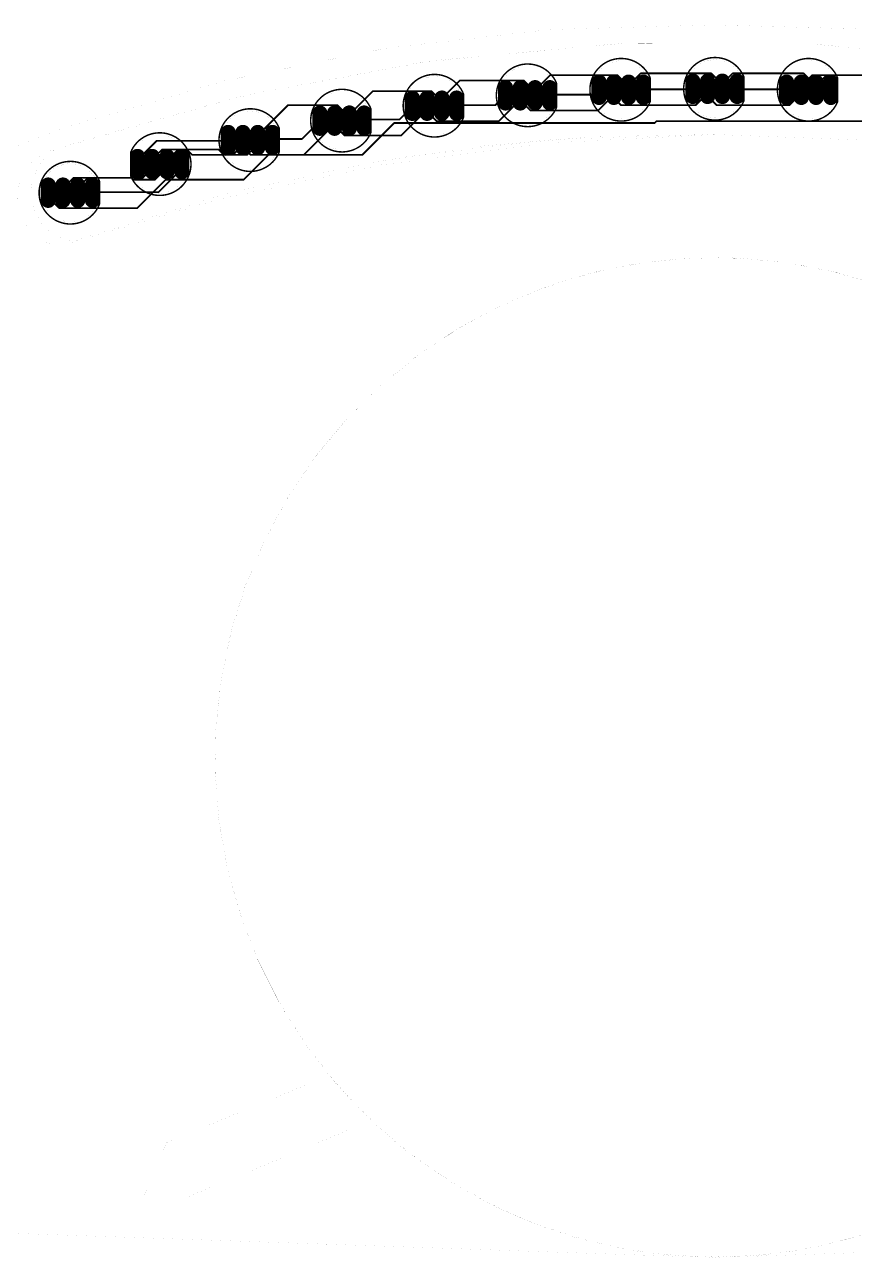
# Model space of a CAD drawing. Extents: x -96 to 96, y -43 to 63.
# Drawn here: x -59.4 to 12, y -43 to 63 of the extents above; entities that cross this region are included whole.
import ezdxf

# ---------------------------------------------------------------- set-up
doc = ezdxf.new("R2010")
doc.units = 0
for name, color, linetype in [('1', 12, 'CONTINUOUS'), ('16', 132, 'CONTINUOUS'), ('17', 110, 'CONTINUOUS'), ('20', 31, 'CONTINUOUS'), ('21', 253, 'CONTINUOUS'), ('22', 253, 'CONTINUOUS'), ('23', 53, 'CONTINUOUS'), ('24', 53, 'CONTINUOUS'), ('25', 253, 'CONTINUOUS'), ('29', 253, 'CONTINUOUS'), ('30', 253, 'CONTINUOUS'), ('44', 253, 'CONTINUOUS'), ('51', 253, 'CONTINUOUS'), ('52', 253, 'CONTINUOUS')]:
    doc.layers.add(name, color=color, linetype=linetype)

# ---------------------------------------------------------------- blocks, each defined once
blk = doc.blocks.new('LONGP100')
at = {"const_width": 1}
blk.add_lwpolyline([(-0.5, 0), (0.5, 0)], dxfattribs=at)
at = {"const_width": 0.5}
for points in [[(-0.5, 0.25, 1), (-0.5, -0.25)], [(0.5, -0.25, 1), (0.5, 0.25)]]:
    blk.add_lwpolyline(points, format="xyb", dxfattribs=at)

msp = doc.modelspace()

# ---------------------------------------------------------------- linework, layer by layer
at = {"layer": '1', "const_width": 0.1524}
for points in [[(-15.5448, 57.3024), (-14.1732, 58.674)], [(-14.1732, 58.674), (-8.382, 58.674)], [(-8.382, 58.674), (-7.4676, 57.7596)], [(-7.4676, 57.7596), (-6.4008, 58.8264)], [(-6.4008, 58.8264), (-0.3048, 58.8264)], [(-0.3048, 58.8264), (0.6096, 57.912)], [(0.6096, 57.912), (1.524, 58.8264)], [(1.524, 58.8264), (7.62, 58.8264)], [(7.62, 58.8264), (8.6868, 57.7596)], [(8.6868, 57.7596), (9.6012, 58.674)], [(9.6012, 58.674), (15.3924, 58.674)], [(-31.5468, 55.1688), (-29.4132, 57.3024)], [(-29.4132, 57.3024), (-24.384, 57.3024)], [(-24.384, 57.3024), (-23.622, 56.5404)], [(-23.622, 56.5404), (-21.9456, 58.2168)], [(-21.9456, 58.2168), (-16.4592, 58.2168)], [(-16.4592, 58.2168), (-15.5448, 57.3024)], [(-15.5448, 57.3024), (-15.5448, 56.9976)], [(-15.5448, 57.3024), (-15.472, 56.94)], [(-10.0584, 57.3024), (-10.3632, 56.9976)], [(-10.0584, 57.3024), (-9.967, 57.418)], [(-7.4676, 57.7596), (-7.4676, 57.4548)], [(-7.4676, 57.7596), (-7.427, 57.418)], [(-7.4676, 57.4548), (-7.427, 57.418)], [(-6.096, 57.4548), (-6.157, 57.418)], [(-1.9812, 57.4548), (-6.096, 57.4548)], [(-1.9812, 57.4548), (-1.904, 57.499)], [(0.6096, 57.912), (0.6096, 57.6072)], [(0.6096, 57.912), (0.636, 57.499)], [(0.6096, 57.6072), (0.636, 57.499)], [(1.9812, 57.4548), (1.906, 57.499)], [(1.9812, 57.4548), (6.096, 57.4548)], [(6.096, 57.4548), (6.156, 57.416)], [(8.6868, 57.7596), (8.6868, 57.4548)], [(8.6868, 57.7596), (8.696, 57.416)], [(8.6868, 57.4548), (8.696, 57.416)], [(-23.622, 56.5404), (-23.622, 56.0832)], [(-23.622, 56.5404), (-23.486, 56.046)], [(-18.1356, 56.8452), (-18.8976, 56.0832)], [(-18.1356, 56.8452), (-18.012, 56.94)], [(-15.5448, 56.9976), (-15.472, 56.94)], [(-14.1732, 56.9976), (-14.202, 56.94)], [(-10.3632, 56.9976), (-14.1732, 56.9976)], [(-36.7284, 56.0832), (-39.3192, 53.4924)], [(-32.4612, 56.0832), (-36.7284, 56.0832)], [(-31.5468, 55.1688), (-32.4612, 56.0832)], [(-31.5468, 54.864), (-31.5468, 55.1688)], [(-31.5468, 55.1688), (-31.443, 54.762)], [(-26.0604, 55.9308), (-27.1272, 54.864)], [(-26.0604, 55.9308), (-26.026, 56.046)], [(-23.622, 56.0832), (-23.486, 56.046)], [(-22.098, 56.0832), (-22.216, 56.046)], [(-18.8976, 56.0832), (-22.098, 56.0832)], [(-33.9852, 54.7116), (-35.5092, 53.1876)], [(-33.9852, 54.7116), (-33.983, 54.762)], [(-31.5468, 54.864), (-31.443, 54.762)], [(-27.5844, 54.5592), (-30.3276, 51.816)], [(-30.0228, 54.864), (-30.173, 54.762)], [(-27.1272, 54.864), (-30.0228, 54.864)], [(-5.1816, 54.5592), (-27.5844, 54.5592)], [(-5.0292, 54.7116), (-5.1816, 54.5592)], [(28.6512, 54.7116), (-5.0292, 54.7116)], [(-48.006, 53.0352), (-49.53, 51.5112)], [(-41.91, 53.0352), (-48.006, 53.0352)], [(-41.91, 53.0352), (-41.867, 53.089)], [(-39.4716, 53.0352), (-39.327, 53.089)], [(-39.4716, 53.0352), (-39.4716, 52.578)], [(-39.3192, 53.1876), (-39.327, 53.089)], [(-39.3192, 53.4924), (-39.3192, 53.1876)], [(-37.9476, 53.1876), (-38.057, 53.089)], [(-35.5092, 53.1876), (-37.9476, 53.1876)], [(-47.5488, 52.2732), (-48.3108, 51.5112)], [(-42.672, 52.2732), (-47.5488, 52.2732)], [(-42.2148, 51.816), (-42.672, 52.2732)], [(-39.4716, 52.578), (-40.2336, 51.816)], [(-49.53, 51.054), (-49.661, 51.024)], [(-49.53, 51.5112), (-49.53, 51.054)], [(-48.4632, 50.9016), (-48.391, 51.024)], [(-48.4632, 50.9016), (-48.4632, 50.5968)], [(-48.3108, 51.054), (-48.391, 51.024)], [(-48.3108, 51.5112), (-48.3108, 51.054)], [(-40.2336, 51.816), (-42.2148, 51.816)], [(-38.4048, 51.816), (-40.5384, 49.6824)], [(-30.3276, 51.816), (-38.4048, 51.816)], [(-53.9496, 49.8348), (-54.7116, 49.0728)], [(-50.1396, 49.8348), (-53.9496, 49.8348)], [(-49.9872, 49.6824), (-50.1396, 49.8348)], [(-48.4632, 50.5968), (-49.3776, 49.6824)], [(-54.7116, 49.0728), (-54.7116, 48.6156)], [(-49.3776, 49.6824), (-49.9872, 49.6824)], [(-47.244, 49.6824), (-49.6824, 47.244)], [(-40.5384, 49.6824), (-47.244, 49.6824)], [(-57.3024, 48.4632), (-57.341, 48.565)], [(-57.3024, 48.1584), (-57.3024, 48.4632)], [(-56.388, 47.244), (-57.3024, 48.1584)], [(-54.7116, 48.6156), (-54.801, 48.565)], [(-49.6824, 47.244), (-56.388, 47.244)]]:
    msp.add_lwpolyline(points, dxfattribs=at)
at = {"layer": '1', "const_width": 0.0762}
for points in [[(-14.1732, 58.7121, 1), (-14.1732, 58.6359)], [(-14.1463, 58.6471, 1), (-14.2001, 58.7009)], [(-8.3551, 58.7009, 1), (-8.4089, 58.6471)], [(-8.382, 58.6359, 1), (-8.382, 58.7121)], [(-6.4008, 58.8645, 1), (-6.4008, 58.7883)], [(-6.3739, 58.7995, 1), (-6.4277, 58.8533)], [(-0.2779, 58.8533, 1), (-0.3317, 58.7995)], [(-0.3048, 58.7883, 1), (-0.3048, 58.8645)], [(1.524, 58.8645, 1), (1.524, 58.7883)], [(1.5509, 58.7995, 1), (1.4971, 58.8533)], [(7.6469, 58.8533, 1), (7.5931, 58.7995)], [(7.62, 58.7883, 1), (7.62, 58.8645)], [(9.6012, 58.7121, 1), (9.6012, 58.6359)], [(9.6281, 58.6471, 1), (9.5743, 58.7009)], [(-29.4132, 57.3405, 1), (-29.4132, 57.2643)], [(-29.3863, 57.2755, 1), (-29.4401, 57.3293)], [(-24.3571, 57.3293, 1), (-24.4109, 57.2755)], [(-24.384, 57.2643, 1), (-24.384, 57.3405)], [(-21.9456, 58.2549, 1), (-21.9456, 58.1787)], [(-21.9187, 58.1899, 1), (-21.9725, 58.2437)], [(-16.4323, 58.2437, 1), (-16.4861, 58.1899)], [(-16.4592, 58.1787, 1), (-16.4592, 58.2549)], [(-15.5067, 57.3024, 1), (-15.5829, 57.3024)], [(-15.5074, 57.3099, 1), (-15.5822, 57.2949)], [(-15.5717, 57.3293, 1), (-15.5179, 57.2755)], [(-15.5717, 57.2755, 1), (-15.5179, 57.3293)], [(-10.0883, 57.326, 1), (-10.0285, 57.2788)], [(-10.0315, 57.2755, 1), (-10.0853, 57.3293)], [(-9.9371, 57.3944, 1), (-9.9969, 57.4416)], [(-7.4295, 57.7596, 1), (-7.5057, 57.7596)], [(-7.4298, 57.7641, 1), (-7.5054, 57.7551)], [(-7.442, 57.483, 1), (-7.4932, 57.4266)], [(-7.5057, 57.4548, 1), (-7.4295, 57.4548)], [(-7.4945, 57.7865, 1), (-7.4407, 57.7327)], [(-7.4945, 57.7327, 1), (-7.4407, 57.7865)], [(-7.4648, 57.4135, 1), (-7.3892, 57.4225)], [(-7.4526, 57.3898, 1), (-7.4014, 57.4462)], [(-6.1767, 57.4506, 1), (-6.1373, 57.3854)], [(-6.096, 57.4929, 1), (-6.096, 57.4167)], [(-6.0763, 57.4222, 1), (-6.1157, 57.4874)], [(-2.0001, 57.4879, 1), (-1.9623, 57.4217)], [(-1.9812, 57.4167, 1), (-1.9812, 57.4929)], [(-1.8851, 57.4659, 1), (-1.9229, 57.5321)], [(0.6477, 57.912, 1), (0.5715, 57.912)], [(0.6476, 57.9144, 1), (0.5716, 57.9096)], [(0.6466, 57.6162, 1), (0.5726, 57.5982)], [(0.5715, 57.6072, 1), (0.6477, 57.6072)], [(0.5827, 57.9389, 1), (0.6365, 57.8851)], [(0.5827, 57.8851, 1), (0.6365, 57.9389)], [(0.598, 57.4966, 1), (0.674, 57.5014)], [(0.599, 57.49, 1), (0.673, 57.508)], [(1.9253, 57.5318, 1), (1.8867, 57.4662)], [(1.9812, 57.4929, 1), (1.9812, 57.4167)], [(1.9619, 57.422, 1), (2.0005, 57.4876)], [(6.1167, 57.4868, 1), (6.0753, 57.4228)], [(6.096, 57.4167, 1), (6.096, 57.4929)], [(6.1353, 57.384, 1), (6.1767, 57.448)], [(8.7249, 57.7596, 1), (8.6487, 57.7596)], [(8.7249, 57.7606, 1), (8.6487, 57.7586)], [(8.7239, 57.4636, 1), (8.6497, 57.446)], [(8.6487, 57.4548, 1), (8.7249, 57.4548)], [(8.6599, 57.7865, 1), (8.7137, 57.7327)], [(8.6579, 57.415, 1), (8.7341, 57.417)], [(8.6589, 57.4072, 1), (8.7331, 57.4248)], [(8.6599, 57.7327, 1), (8.7137, 57.7865)], [(-23.5839, 56.5404, 1), (-23.6601, 56.5404)], [(-23.5853, 56.5505, 1), (-23.6587, 56.5303)], [(-23.6489, 56.5673, 1), (-23.5951, 56.5135)], [(-23.6489, 56.5135, 1), (-23.5951, 56.5673)], [(-18.1588, 56.8754, 1), (-18.1124, 56.815)], [(-18.1087, 56.8183, 1), (-18.1625, 56.8721)], [(-17.9888, 56.9098, 1), (-18.0352, 56.9702)], [(-15.5212, 57.0275, 1), (-15.5684, 56.9677)], [(-15.5829, 56.9976, 1), (-15.5067, 56.9976)], [(-15.5094, 56.9325, 1), (-15.4346, 56.9475)], [(-15.4956, 56.9101, 1), (-15.4484, 56.9699)], [(-14.2361, 56.957, 1), (-14.1679, 56.923)], [(-14.1732, 57.0357, 1), (-14.1732, 56.9595)], [(-14.1391, 56.9806, 1), (-14.2073, 57.0146)], [(-10.3901, 57.0245, 1), (-10.3363, 56.9707)], [(-10.3632, 56.9595, 1), (-10.3632, 57.0357)], [(-36.7284, 56.1213, 1), (-36.7284, 56.0451)], [(-36.7015, 56.0563, 1), (-36.7553, 56.1101)], [(-32.4343, 56.1101, 1), (-32.4881, 56.0563)], [(-32.4612, 56.0451, 1), (-32.4612, 56.1213)], [(-31.5087, 55.1688, 1), (-31.5849, 55.1688)], [(-31.5099, 55.1782, 1), (-31.5837, 55.1594)], [(-31.5737, 55.1957, 1), (-31.5199, 55.1419)], [(-31.5737, 55.1419, 1), (-31.5199, 55.1957)], [(-26.0969, 55.9417, 1), (-26.0239, 55.9199)], [(-26.0335, 55.9039, 1), (-26.0873, 55.9577)], [(-25.9895, 56.0351, 1), (-26.0625, 56.0569)], [(-23.6119, 56.12, 1), (-23.6321, 56.0464)], [(-23.6601, 56.0832, 1), (-23.5839, 56.0832)], [(-23.5227, 56.0359, 1), (-23.4493, 56.0561)], [(-23.4961, 56.0092, 1), (-23.4759, 56.0828)], [(-22.2275, 56.0823, 1), (-22.2045, 56.0097)], [(-22.098, 56.1213, 1), (-22.098, 56.0451)], [(-22.0865, 56.0469, 1), (-22.1095, 56.1195)], [(-18.9245, 56.1101, 1), (-18.8707, 56.0563)], [(-18.8976, 56.0451, 1), (-18.8976, 56.1213)], [(-34.0233, 54.7133, 1), (-33.9471, 54.7099)], [(-33.9449, 54.7603, 1), (-34.0211, 54.7637)], [(-33.9583, 54.6847, 1), (-34.0121, 54.7385)], [(-31.5201, 54.8912, 1), (-31.5735, 54.8368)], [(-31.5849, 54.864, 1), (-31.5087, 54.864)], [(-31.4799, 54.7526, 1), (-31.4061, 54.7714)], [(-31.4697, 54.7348, 1), (-31.4163, 54.7892)], [(-30.1944, 54.7935, 1), (-30.1516, 54.7305)], [(-30.0228, 54.9021, 1), (-30.0228, 54.8259)], [(-30.0014, 54.8325, 1), (-30.0442, 54.8955)], [(-27.5844, 54.5973, 1), (-27.5844, 54.5211)], [(-27.5575, 54.5323, 1), (-27.6113, 54.5861)], [(-27.1541, 54.8909, 1), (-27.1003, 54.8371)], [(-27.1272, 54.8259, 1), (-27.1272, 54.9021)], [(-5.2085, 54.5861, 1), (-5.1547, 54.5323)], [(-5.1816, 54.5211, 1), (-5.1816, 54.5973)], [(-5.0292, 54.7497, 1), (-5.0292, 54.6735)], [(-5.0023, 54.6847, 1), (-5.0561, 54.7385)], [(-48.006, 53.0733, 1), (-48.006, 52.9971)], [(-47.9791, 53.0083, 1), (-48.0329, 53.0621)], [(-41.9398, 53.059, 1), (-41.8802, 53.0114)], [(-41.91, 52.9971, 1), (-41.91, 53.0733)], [(-41.8372, 53.0652, 1), (-41.8968, 53.1128)], [(-39.4335, 53.0352, 1), (-39.5097, 53.0352)], [(-39.4849, 53.0709, 1), (-39.4583, 52.9995)], [(-39.365, 53.092, 1), (-39.289, 53.086)], [(-39.2811, 53.4924, 1), (-39.3573, 53.4924)], [(-39.3573, 53.1876, 1), (-39.2811, 53.1876)], [(-39.3461, 53.5193, 1), (-39.2923, 53.4655)], [(-39.2812, 53.1846, 1), (-39.3572, 53.1906)], [(-39.3137, 53.0533, 1), (-39.3403, 53.1247)], [(-38.0825, 53.1173, 1), (-38.0315, 53.0607)], [(-37.9476, 53.2257, 1), (-37.9476, 53.1495)], [(-37.9221, 53.1593, 1), (-37.9731, 53.2159)], [(-35.5361, 53.2145, 1), (-35.4823, 53.1607)], [(-35.5092, 53.1495, 1), (-35.5092, 53.2257)], [(-47.5488, 52.3113, 1), (-47.5488, 52.2351)], [(-47.5219, 52.2463, 1), (-47.5757, 52.3001)], [(-42.6451, 52.3001, 1), (-42.6989, 52.2463)], [(-42.672, 52.2351, 1), (-42.672, 52.3113)], [(-39.5097, 52.578, 1), (-39.4335, 52.578)], [(-39.4447, 52.5511, 1), (-39.4985, 52.6049)], [(-49.6695, 51.0611, 1), (-49.6525, 50.9869)], [(-49.4919, 51.5112, 1), (-49.5681, 51.5112)], [(-49.5681, 51.054, 1), (-49.4919, 51.054)], [(-49.5569, 51.5381, 1), (-49.5031, 51.4843)], [(-49.5215, 51.0169, 1), (-49.5385, 51.0911)], [(-48.4251, 50.9016, 1), (-48.5013, 50.9016)], [(-48.496, 50.921, 1), (-48.4304, 50.8822)], [(-48.4043, 51.0597, 1), (-48.3777, 50.9883)], [(-48.3582, 51.0046, 1), (-48.4238, 51.0434)], [(-48.2727, 51.5112, 1), (-48.3489, 51.5112)], [(-48.3489, 51.054, 1), (-48.2727, 51.054)], [(-48.3377, 51.5381, 1), (-48.2839, 51.4843)], [(-48.2975, 51.0183, 1), (-48.3241, 51.0897)], [(-42.2148, 51.8541, 1), (-42.2148, 51.7779)], [(-42.2417, 51.7891, 1), (-42.1879, 51.8429)], [(-40.2605, 51.8429, 1), (-40.2067, 51.7891)], [(-40.2336, 51.7779, 1), (-40.2336, 51.8541)], [(-38.4048, 51.8541, 1), (-38.4048, 51.7779)], [(-38.3779, 51.7891, 1), (-38.4317, 51.8429)], [(-30.3545, 51.8429, 1), (-30.3007, 51.7891)], [(-30.3276, 51.7779, 1), (-30.3276, 51.8541)], [(-53.9496, 49.8729, 1), (-53.9496, 49.7967)], [(-53.9227, 49.8079, 1), (-53.9765, 49.8617)], [(-50.1127, 49.8617, 1), (-50.1665, 49.8079)], [(-50.1396, 49.7967, 1), (-50.1396, 49.8729)], [(-48.5013, 50.5968, 1), (-48.4251, 50.5968)], [(-48.4363, 50.5699, 1), (-48.4901, 50.6237)], [(-54.6735, 49.0728, 1), (-54.7497, 49.0728)], [(-54.7385, 49.0997, 1), (-54.6847, 49.0459)], [(-49.9872, 49.7205, 1), (-49.9872, 49.6443)], [(-50.0141, 49.6555, 1), (-49.9603, 49.7093)], [(-49.4045, 49.7093, 1), (-49.3507, 49.6555)], [(-49.3776, 49.6443, 1), (-49.3776, 49.7205)], [(-47.244, 49.7205, 1), (-47.244, 49.6443)], [(-47.2171, 49.6555, 1), (-47.2709, 49.7093)], [(-40.5653, 49.7093, 1), (-40.5115, 49.6555)], [(-40.5384, 49.6443, 1), (-40.5384, 49.7205)], [(-57.3054, 48.5785, 1), (-57.3766, 48.5515)], [(-57.2643, 48.4632, 1), (-57.3405, 48.4632)], [(-57.3405, 48.1584, 1), (-57.2643, 48.1584)], [(-57.2755, 48.1853, 1), (-57.3293, 48.1315)], [(-57.338, 48.4497, 1), (-57.2668, 48.4767)], [(-54.8198, 48.5982, 1), (-54.7822, 48.5318)], [(-54.7497, 48.6156, 1), (-54.6735, 48.6156)], [(-54.6928, 48.5824, 1), (-54.7304, 48.6488)], [(-56.388, 47.2821, 1), (-56.388, 47.2059)], [(-56.4149, 47.2171, 1), (-56.3611, 47.2709)], [(-49.7093, 47.2709, 1), (-49.6555, 47.2171)], [(-49.6824, 47.2059, 1), (-49.6824, 47.2821)]]:
    msp.add_lwpolyline(points, format="xyb", dxfattribs=at)
at = {"layer": '16', "const_width": 0.1524}
for points in [[(7.4676, 57.7596), (8.382, 58.674)], [(8.382, 58.674), (14.0208, 58.674)], [(-8.8392, 57.3024), (-8.697, 57.418)], [(-8.8392, 56.8452), (-8.697, 57.418)], [(-8.8392, 56.8452), (-8.8392, 57.3024)], [(-0.762, 57.4548), (-0.634, 57.499)], [(-0.762, 56.9976), (-0.634, 57.499)], [(-0.762, 56.9976), (-0.762, 57.4548)], [(7.3152, 57.3024), (7.426, 57.416)], [(7.3152, 56.9976), (7.3152, 57.3024)], [(7.4676, 57.4548), (7.426, 57.416)], [(7.4676, 57.4548), (7.4676, 57.7596)], [(-18.5928, 54.7116), (-16.764, 56.5404)], [(-16.764, 56.8452), (-16.742, 56.94)], [(-16.764, 56.5404), (-16.742, 56.94)], [(-16.764, 56.5404), (-16.764, 56.8452)], [(-16.764, 56.5404), (-15.8496, 55.626)], [(-10.0584, 55.626), (-8.8392, 56.8452)], [(-8.8392, 56.8452), (-8.0772, 56.0832)], [(-1.6764, 56.0832), (-0.762, 56.9976)], [(-0.762, 56.9976), (0.1524, 56.0832)], [(6.4008, 56.0832), (7.3152, 56.9976)], [(-26.9748, 53.4924), (-24.8412, 55.626)], [(-24.8412, 55.9308), (-24.756, 56.046)], [(-24.8412, 55.626), (-24.756, 56.046)], [(-24.8412, 55.626), (-24.8412, 55.9308)], [(-24.8412, 55.626), (-23.9268, 54.7116)], [(-15.8496, 55.626), (-10.0584, 55.626)], [(-8.0772, 56.0832), (-1.6764, 56.0832)], [(0.1524, 56.0832), (6.4008, 56.0832)], [(-35.3568, 51.816), (-32.766, 54.4068)], [(-32.766, 54.7116), (-32.713, 54.762)], [(-32.766, 54.4068), (-32.713, 54.762)], [(-32.766, 54.4068), (-32.766, 54.7116)], [(-32.766, 54.4068), (-31.8516, 53.4924)], [(-23.9268, 54.7116), (-18.5928, 54.7116)], [(-40.6908, 53.0352), (-40.597, 53.089)], [(-40.6908, 52.578), (-40.597, 53.089)], [(-40.6908, 52.578), (-40.6908, 53.0352)], [(-31.8516, 53.4924), (-26.9748, 53.4924)], [(-47.0916, 51.3588), (-46.1772, 52.2732)], [(-46.1772, 52.2732), (-45.4152, 52.2732)], [(-45.4152, 52.2732), (-44.958, 51.816)], [(-41.4528, 51.816), (-40.6908, 52.578)], [(-40.6908, 52.578), (-39.9288, 51.816)], [(-47.244, 50.9016), (-47.121, 51.024)], [(-47.244, 50.9016), (-47.244, 50.5968)], [(-47.0916, 51.054), (-47.121, 51.024)], [(-47.0916, 51.054), (-47.0916, 51.3588)], [(-45.8724, 50.9016), (-45.851, 51.024)], [(-45.8724, 50.9016), (-45.8724, 50.5968)], [(-44.958, 51.816), (-41.4528, 51.816)], [(-39.9288, 51.816), (-35.3568, 51.816)], [(-55.1688, 49.8348), (-55.9308, 49.0728)], [(-50.1396, 49.8348), (-55.1688, 49.8348)], [(-49.9872, 49.6824), (-50.1396, 49.8348)], [(-47.244, 50.5968), (-48.1584, 49.6824)], [(-45.8724, 50.5968), (-47.8536, 48.6156)], [(-55.9308, 49.0728), (-55.9308, 48.6156)], [(-48.1584, 49.6824), (-49.9872, 49.6824)], [(-55.9308, 48.6156), (-56.071, 48.565)], [(-53.4924, 48.6156), (-53.531, 48.565)], [(-47.8536, 48.6156), (-53.4924, 48.6156)]]:
    msp.add_lwpolyline(points, dxfattribs=at)
at = {"layer": '16', "const_width": 0.0762}
for points in [[(8.382, 58.7121, 1), (8.382, 58.6359)], [(8.4089, 58.6471, 1), (8.3551, 58.7009)], [(-8.8011, 57.3024, 1), (-8.8773, 57.3024)], [(-8.8632, 57.332, 1), (-8.8152, 57.2728)], [(-8.66, 57.4088, 1), (-8.734, 57.4272)], [(-8.673, 57.3884, 1), (-8.721, 57.4476)], [(-0.7239, 57.4548, 1), (-0.8001, 57.4548)], [(-0.7744, 57.4908, 1), (-0.7496, 57.4188)], [(-0.5971, 57.4896, 1), (-0.6709, 57.5084)], [(-0.6216, 57.463, 1), (-0.6464, 57.535)], [(7.3533, 57.3024, 1), (7.2771, 57.3024)], [(7.2879, 57.329, 1), (7.3425, 57.2758)], [(7.4, 57.4439, 1), (7.452, 57.3881)], [(7.4533, 57.3894, 1), (7.3987, 57.4426)], [(7.5057, 57.7596, 1), (7.4295, 57.7596)], [(7.4295, 57.4548, 1), (7.5057, 57.4548)], [(7.4407, 57.7865, 1), (7.4945, 57.7327)], [(7.4936, 57.4269, 1), (7.4416, 57.4827)], [(-16.7259, 56.8452, 1), (-16.8021, 56.8452)], [(-16.8011, 56.8538, 1), (-16.7269, 56.8366)], [(-16.802, 56.5425, 1), (-16.726, 56.5383)], [(-16.8021, 56.5404, 1), (-16.7259, 56.5404)], [(-16.7371, 56.5673, 1), (-16.7909, 56.5135)], [(-16.7371, 56.5135, 1), (-16.7909, 56.5673)], [(-16.704, 56.9379, 1), (-16.78, 56.9421)], [(-16.7049, 56.9314, 1), (-16.7791, 56.9486)], [(-8.8762, 56.8544, 1), (-8.8022, 56.836)], [(-8.8773, 56.8452, 1), (-8.8011, 56.8452)], [(-8.8123, 56.8721, 1), (-8.8661, 56.8183)], [(-8.8123, 56.8183, 1), (-8.8661, 56.8721)], [(-0.7989, 57.007, 1), (-0.7251, 56.9882)], [(-0.8001, 56.9976, 1), (-0.7239, 56.9976)], [(-0.7351, 57.0245, 1), (-0.7889, 56.9707)], [(-0.7351, 56.9707, 1), (-0.7889, 57.0245)], [(7.2771, 56.9976, 1), (7.3533, 56.9976)], [(7.3421, 56.9707, 1), (7.2883, 57.0245)], [(-24.8031, 55.9308, 1), (-24.8793, 55.9308)], [(-24.8718, 55.9535, 1), (-24.8106, 55.9081)], [(-24.8785, 55.6336, 1), (-24.8039, 55.6184)], [(-24.8793, 55.626, 1), (-24.8031, 55.626)], [(-24.8143, 55.6529, 1), (-24.8681, 55.5991)], [(-24.8143, 55.5991, 1), (-24.8681, 55.6529)], [(-24.7187, 56.0384, 1), (-24.7933, 56.0536)], [(-24.7254, 56.0233, 1), (-24.7866, 56.0687)], [(-15.8496, 55.6641, 1), (-15.8496, 55.5879)], [(-15.8765, 55.5991, 1), (-15.8227, 55.6529)], [(-10.0853, 55.6529, 1), (-10.0315, 55.5991)], [(-10.0584, 55.5879, 1), (-10.0584, 55.6641)], [(-8.0772, 56.1213, 1), (-8.0772, 56.0451)], [(-8.1041, 56.0563, 1), (-8.0503, 56.1101)], [(-1.7033, 56.1101, 1), (-1.6495, 56.0563)], [(-1.6764, 56.0451, 1), (-1.6764, 56.1213)], [(0.1524, 56.1213, 1), (0.1524, 56.0451)], [(0.1255, 56.0563, 1), (0.1793, 56.1101)], [(6.3739, 56.1101, 1), (6.4277, 56.0563)], [(6.4008, 56.0451, 1), (6.4008, 56.1213)], [(-32.7279, 54.7116, 1), (-32.8041, 54.7116)], [(-32.7923, 54.7392, 1), (-32.7397, 54.684)], [(-32.8037, 54.4124, 1), (-32.7283, 54.4012)], [(-32.8041, 54.4068, 1), (-32.7279, 54.4068)], [(-32.7391, 54.4337, 1), (-32.7929, 54.3799)], [(-32.7391, 54.3799, 1), (-32.7929, 54.4337)], [(-32.6753, 54.7564, 1), (-32.7507, 54.7676)], [(-32.6867, 54.7344, 1), (-32.7393, 54.7896)], [(-23.9268, 54.7497, 1), (-23.9268, 54.6735)], [(-23.9537, 54.6847, 1), (-23.8999, 54.7385)], [(-18.6197, 54.7385, 1), (-18.5659, 54.6847)], [(-18.5928, 54.6735, 1), (-18.5928, 54.7497)], [(-40.6527, 53.0352, 1), (-40.7289, 53.0352)], [(-40.7098, 53.0682, 1), (-40.6718, 53.0022)], [(-40.5595, 53.0821, 1), (-40.6345, 53.0959)], [(-40.578, 53.056, 1), (-40.616, 53.122)], [(-31.8516, 53.5305, 1), (-31.8516, 53.4543)], [(-31.8785, 53.4655, 1), (-31.8247, 53.5193)], [(-27.0017, 53.5193, 1), (-26.9479, 53.4655)], [(-26.9748, 53.4543, 1), (-26.9748, 53.5305)], [(-46.1772, 52.3113, 1), (-46.1772, 52.2351)], [(-46.1503, 52.2463, 1), (-46.2041, 52.3001)], [(-45.3883, 52.3001, 1), (-45.4421, 52.2463)], [(-45.4152, 52.2351, 1), (-45.4152, 52.3113)], [(-40.7283, 52.5849, 1), (-40.6533, 52.5711)], [(-40.7289, 52.578, 1), (-40.6527, 52.578)], [(-40.6639, 52.6049, 1), (-40.7177, 52.5511)], [(-40.6639, 52.5511, 1), (-40.7177, 52.6049)], [(-47.2059, 50.9016, 1), (-47.2821, 50.9016)], [(-47.2709, 50.9286, 1), (-47.2171, 50.8746)], [(-47.1482, 51.0507, 1), (-47.0938, 50.9973)], [(-47.0941, 50.997, 1), (-47.1479, 51.051)], [(-47.0535, 51.3588, 1), (-47.1297, 51.3588)], [(-47.1297, 51.054, 1), (-47.0535, 51.054)], [(-47.1185, 51.3857, 1), (-47.0647, 51.3319)], [(-47.0644, 51.0273, 1), (-47.1188, 51.0807)], [(-45.8343, 50.9016, 1), (-45.9105, 50.9016)], [(-45.9099, 50.9082, 1), (-45.8349, 50.895)], [(-45.8135, 51.0174, 1), (-45.8885, 51.0306)], [(-44.958, 51.8541, 1), (-44.958, 51.7779)], [(-44.9849, 51.7891, 1), (-44.9311, 51.8429)], [(-41.4797, 51.8429, 1), (-41.4259, 51.7891)], [(-41.4528, 51.7779, 1), (-41.4528, 51.8541)], [(-39.9288, 51.8541, 1), (-39.9288, 51.7779)], [(-39.9557, 51.7891, 1), (-39.9019, 51.8429)], [(-35.3837, 51.8429, 1), (-35.3299, 51.7891)], [(-35.3568, 51.7779, 1), (-35.3568, 51.8541)], [(-55.1688, 49.8729, 1), (-55.1688, 49.7967)], [(-55.1419, 49.8079, 1), (-55.1957, 49.8617)], [(-50.1127, 49.8617, 1), (-50.1665, 49.8079)], [(-50.1396, 49.7967, 1), (-50.1396, 49.8729)], [(-47.2821, 50.5968, 1), (-47.2059, 50.5968)], [(-47.2171, 50.5699, 1), (-47.2709, 50.6237)], [(-45.9105, 50.5968, 1), (-45.8343, 50.5968)], [(-45.8455, 50.5699, 1), (-45.8993, 50.6237)], [(-55.8927, 49.0728, 1), (-55.9689, 49.0728)], [(-55.9577, 49.0997, 1), (-55.9039, 49.0459)], [(-49.9872, 49.7205, 1), (-49.9872, 49.6443)], [(-50.0141, 49.6555, 1), (-49.9603, 49.7093)], [(-48.1853, 49.7093, 1), (-48.1315, 49.6555)], [(-48.1584, 49.6443, 1), (-48.1584, 49.7205)], [(-56.0839, 48.6008, 1), (-56.0581, 48.5292)], [(-55.9689, 48.6156, 1), (-55.8927, 48.6156)], [(-55.9179, 48.5798, 1), (-55.9437, 48.6514)], [(-53.5613, 48.5881, 1), (-53.5007, 48.5419)], [(-53.4924, 48.6537, 1), (-53.4924, 48.5775)], [(-53.4621, 48.5925, 1), (-53.5227, 48.6387)], [(-47.8805, 48.6425, 1), (-47.8267, 48.5887)], [(-47.8536, 48.5775, 1), (-47.8536, 48.6537)]]:
    msp.add_lwpolyline(points, format="xyb", dxfattribs=at)
at = {"layer": '20'}
for points, const_width in [([(56.6935, 52.2964, 0.1645), (-57.4373, 52.0723)], 0.001), ([(-0.0157, 53.5719, 0.0787), (-56.4451, 43.938)], 0.001), ([(39.2332, 48.7478, 0.0635), (-0.0157, 53.5719)], 0.001), ([(-0.0157, 53.5721, 1), (-0.0157, 53.5716)], 0.0005), ([(-0.0157, 53.5716, 1), (-0.0157, 53.5721)], 0.0005), ([(-57.4373, 52.0723, 0.7408), (-56.4451, 43.938)], 0.001), ([(-57.4373, 52.0725, 1), (-57.4372, 52.072)], 0.0005), ([(-57.4372, 52.072, 1), (-57.4374, 52.0725)], 0.0005), ([(-56.4452, 43.9382, 1), (-56.4451, 43.9377)], 0.0005), ([(-56.4452, 43.9377, 1), (-56.4451, 43.9382)], 0.0005)]:
    msp.add_lwpolyline(points, format="xyb", dxfattribs=dict(at, const_width=const_width))
at = {"layer": '21'}
for points, const_width in [([(-13.607, 57.94, 5.1926), (-13.607, 55.94)], 0.127), ([(-5.562, 58.418, 5.1926), (-5.562, 56.418)], 0.127), ([(2.501, 58.499, 5.1926), (2.501, 56.499)], 0.127), ([(10.561, 58.416, 5.1926), (10.561, 56.416)], 0.127), ([(-21.621, 57.046, 5.1926), (-21.621, 55.046)], 0.127), ([(-5.5303, 58.418, 1), (-5.5938, 58.418)], 0.0635), ([(-5.5915, 58.4062, 1), (-5.5325, 58.4298)], 0.0635), ([(2.5328, 58.499, 1), (2.4693, 58.499)], 0.0635), ([(2.4715, 58.4872, 1), (2.5305, 58.5108)], 0.0635), ([(10.5928, 58.416, 1), (10.5292, 58.416)], 0.0635), ([(10.5315, 58.4042, 1), (10.5905, 58.4278)], 0.0635), ([(-29.578, 55.762, 5.1926), (-29.578, 53.762)], 0.127), ([(-13.5753, 57.94, 1), (-13.6388, 57.94)], 0.0635), ([(-13.6365, 57.9282, 1), (-13.5775, 57.9518)], 0.0635), ([(-21.5893, 57.046, 1), (-21.6528, 57.046)], 0.0635), ([(-21.6505, 57.0342, 1), (-21.5915, 57.0578)], 0.0635), ([(-5.5938, 56.418, 1), (-5.5303, 56.418)], 0.0635), ([(-5.5325, 56.4062, 1), (-5.5915, 56.4298)], 0.0635), ([(2.4693, 56.499, 1), (2.5328, 56.499)], 0.0635), ([(2.5305, 56.4872, 1), (2.4715, 56.5108)], 0.0635), ([(10.5292, 56.416, 1), (10.5928, 56.416)], 0.0635), ([(10.5905, 56.4042, 1), (10.5315, 56.4278)], 0.0635), ([(-37.462, 54.089, 5.1926), (-37.462, 52.089)], 0.127), ([(-29.5463, 55.762, 1), (-29.6098, 55.762)], 0.0635), ([(-29.6075, 55.7502, 1), (-29.5485, 55.7738)], 0.0635), ([(-13.6388, 55.94, 1), (-13.5753, 55.94)], 0.0635), ([(-13.5775, 55.9282, 1), (-13.6365, 55.9518)], 0.0635), ([(-37.4303, 54.089, 1), (-37.4938, 54.089)], 0.0635), ([(-37.4915, 54.0772, 1), (-37.4325, 54.1008)], 0.0635), ([(-21.6528, 55.046, 1), (-21.5893, 55.046)], 0.0635), ([(-21.5915, 55.0342, 1), (-21.6505, 55.0578)], 0.0635), ([(-29.6098, 53.762, 1), (-29.5463, 53.762)], 0.0635), ([(-29.5485, 53.7502, 1), (-29.6075, 53.7738)], 0.0635), ([(-50.2242, 52.024, 1), (-50.2878, 52.024)], 0.0635), ([(-37.4938, 52.089, 1), (-37.4303, 52.089)], 0.0635), ([(-37.4325, 52.0772, 1), (-37.4915, 52.1008)], 0.0635), ([(-52.936, 49.565, 5.1926), (-52.936, 47.565)], 0.127), ([(-50.2878, 50.024, 1), (-50.2242, 50.024)], 0.0635), ([(-52.9042, 49.565, 1), (-52.9678, 49.565)], 0.0635), ([(-52.9655, 49.5532, 1), (-52.9065, 49.5768)], 0.0635), ([(-52.9678, 47.565, 1), (-52.9042, 47.565)], 0.0635), ([(-52.9065, 47.5532, 1), (-52.9655, 47.5768)], 0.0635)]:
    msp.add_lwpolyline(points, format="xyb", dxfattribs=dict(at, const_width=const_width))
at = {"layer": '21', "const_width": 0.127}
for points in [[(-5.562, 56.418), (-5.562, 58.418)], [(2.501, 56.499), (2.501, 58.499)], [(10.561, 56.416), (10.561, 58.416)], [(-13.607, 55.94), (-13.607, 57.94)], [(-21.621, 55.046), (-21.621, 57.046)], [(-29.578, 53.762), (-29.578, 55.762)], [(-37.462, 52.089), (-37.462, 54.089)], [(-50.256, 50.024), (-50.256, 52.024)], [(-52.936, 47.565), (-52.936, 49.565)]]:
    msp.add_lwpolyline(points, dxfattribs=at)
at = {"layer": '22', "const_width": 0.127}
for points in [[(-5.562, 56.418), (-5.562, 58.418)], [(2.501, 56.499), (2.501, 58.499)], [(10.561, 56.416), (10.561, 58.416)], [(-13.607, 55.94), (-13.607, 57.94)], [(-21.621, 55.046), (-21.621, 57.046)], [(-29.578, 53.762), (-29.578, 55.762)], [(-37.462, 52.089), (-37.462, 54.089)], [(-50.256, 50.024), (-50.256, 52.024)], [(-52.936, 47.565), (-52.936, 49.565)]]:
    msp.add_lwpolyline(points, dxfattribs=at)
at = {"layer": '22'}
for points, const_width in [([(-5.5303, 58.418, 1), (-5.5938, 58.418)], 0.0635), ([(2.5328, 58.499, 1), (2.4693, 58.499)], 0.0635), ([(10.5928, 58.416, 1), (10.5292, 58.416)], 0.0635), ([(-13.5753, 57.94, 1), (-13.6388, 57.94)], 0.0635), ([(-21.5893, 57.046, 1), (-21.6528, 57.046)], 0.0635), ([(-5.5938, 56.418, 1), (-5.5303, 56.418)], 0.0635), ([(2.4693, 56.499, 1), (2.5328, 56.499)], 0.0635), ([(10.5292, 56.416, 1), (10.5928, 56.416)], 0.0635), ([(-29.5463, 55.762, 1), (-29.6098, 55.762)], 0.0635), ([(-13.6388, 55.94, 1), (-13.5753, 55.94)], 0.0635), ([(-37.4303, 54.089, 1), (-37.4938, 54.089)], 0.0635), ([(-21.6528, 55.046, 1), (-21.5893, 55.046)], 0.0635), ([(-50.256, 50.024, 5.1926), (-50.256, 52.024)], 0.127), ([(-29.6098, 53.762, 1), (-29.5463, 53.762)], 0.0635), ([(-50.2242, 52.024, 1), (-50.2878, 52.024)], 0.0635), ([(-50.2855, 52.0358, 1), (-50.2265, 52.0122)], 0.0635), ([(-37.4938, 52.089, 1), (-37.4303, 52.089)], 0.0635), ([(-50.2265, 50.0358, 1), (-50.2855, 50.0122)], 0.0635), ([(-50.2878, 50.024, 1), (-50.2242, 50.024)], 0.0635), ([(-52.9042, 49.565, 1), (-52.9678, 49.565)], 0.0635), ([(-52.9678, 47.565, 1), (-52.9042, 47.565)], 0.0635)]:
    msp.add_lwpolyline(points, format="xyb", dxfattribs=dict(at, const_width=const_width))
at = {"layer": '23'}
for p in [(-8.062, 57.418), (0.001, 57.499), (8.061, 57.416), (-16.107, 56.94), (-24.121, 56.046), (-32.078, 54.762), (-39.962, 53.089), (-55.436, 48.565)]:
    msp.add_point(p, dxfattribs=at)
at = {"layer": '24'}
msp.add_point((-47.756, 51.024), dxfattribs=at)
at = {"layer": '25'}
for points, const_width in [([(0, 63, 0.1286), (-81.6444, 42.8943)], 0.001), ([(81.6444, 42.8943, 0.1286), (0, 63)], 0.001), ([(0, 63.0002, 1), (0, 62.9998)], 0.0005), ([(0, 62.9998, 1), (0, 63.0002)], 0.0005), ([(56.6935, 52.2964, 0.1625), (-56.2569, 52.497)], 0.001), ([(56.6935, 52.2964, 0.1625), (-56.2569, 52.497)], 0.001), ([(-16.1086, 54.4334, 1), (-16.1086, 59.4334, 1), (-16.1086, 54.4334)], 0.001), ([(-8.0614, 54.9176, 1), (-8.0614, 59.9176, 1), (-8.0614, 54.9176)], 0.001), ([(0, 55, 1), (0, 60, 1), (0, 55)], 0.001), ([(8.0614, 54.9176, 1), (8.0614, 59.9176, 1), (8.0614, 54.9176)], 0.001), ([(-24.1216, 53.5487, 1), (-24.1216, 58.5487, 1), (-24.1216, 53.5487)], 0.001), ([(-8.0611, 58.4176, 1), (-8.0616, 58.4176)], 0.0005), ([(0.0003, 58.5, 1), (-0.0003, 58.5)], 0.0005), ([(8.0616, 58.4176, 1), (8.0611, 58.4176)], 0.0005), ([(-32.0807, 52.2657, 1), (-32.0807, 57.2657, 1), (-32.0807, 52.2657)], 0.001), ([(-16.1083, 57.9334, 1), (-16.1088, 57.9334)], 0.0005), ([(-9.0614, 57.4178, 1), (-9.0614, 57.4173)], 0.0005), ([(-8.0614, 57.4178, 1), (-8.0614, 57.4173)], 0.0005), ([(-8.0611, 57.4176, 1), (-8.0616, 57.4176)], 0.0005), ([(-8.0616, 57.4176, 1), (-8.0611, 57.4176)], 0.0005), ([(-8.0614, 57.4173, 1), (-8.0614, 57.4178)], 0.0005), ([(-7.0614, 57.4173, 1), (-7.0614, 57.4178)], 0.0005), ([(-1, 57.5003, 1), (-1, 57.4997)], 0.0005), ([(0, 57.5003, 1), (0, 57.4997)], 0.0005), ([(0.0003, 57.5, 1), (-0.0003, 57.5)], 0.0005), ([(-0.0003, 57.5, 1), (0.0003, 57.5)], 0.0005), ([(0, 57.4997, 1), (0, 57.5003)], 0.0005), ([(1, 57.4997, 1), (1, 57.5003)], 0.0005), ([(7.0614, 57.4178, 1), (7.0614, 57.4173)], 0.0005), ([(8.0616, 57.4176, 1), (8.0611, 57.4176)], 0.0005), ([(8.0614, 57.4178, 1), (8.0614, 57.4173)], 0.0005), ([(8.0611, 57.4176, 1), (8.0616, 57.4176)], 0.0005), ([(8.0614, 57.4173, 1), (8.0614, 57.4178)], 0.0005), ([(9.0614, 57.4173, 1), (9.0614, 57.4178)], 0.0005), ([(-24.1214, 57.0487, 1), (-24.1219, 57.0487)], 0.0005), ([(-17.1086, 56.9337, 1), (-17.1086, 56.9332)], 0.0005), ([(-16.1086, 56.9337, 1), (-16.1086, 56.9332)], 0.0005), ([(-16.1083, 56.9334, 1), (-16.1088, 56.9334)], 0.0005), ([(-16.1088, 56.9334, 1), (-16.1083, 56.9334)], 0.0005), ([(-16.1086, 56.9332, 1), (-16.1086, 56.9337)], 0.0005), ([(-15.1086, 56.9332, 1), (-15.1086, 56.9337)], 0.0005), ([(-8.0616, 56.4176, 1), (-8.0611, 56.4176)], 0.0005), ([(-0.0003, 56.5, 1), (0.0003, 56.5)], 0.0005), ([(8.0611, 56.4176, 1), (8.0616, 56.4176)], 0.0005), ([(-39.9658, 50.5876, 1), (-39.9658, 55.5876, 1), (-39.9658, 50.5876)], 0.001), ([(-32.0804, 55.7657, 1), (-32.0809, 55.7657)], 0.0005), ([(-25.1216, 56.049, 1), (-25.1216, 56.0485)], 0.0005), ([(-24.1214, 56.0487, 1), (-24.1219, 56.0487)], 0.0005), ([(-24.1219, 56.0487, 1), (-24.1214, 56.0487)], 0.0005), ([(-24.1216, 56.049, 1), (-24.1216, 56.0485)], 0.0005), ([(-24.1216, 56.0485, 1), (-24.1216, 56.049)], 0.0005), ([(-23.1216, 56.0485, 1), (-23.1216, 56.049)], 0.0005), ([(-16.1088, 55.9334, 1), (-16.1083, 55.9334)], 0.0005), ([(-39.9656, 54.0876, 1), (-39.9661, 54.0876)], 0.0005), ([(-33.0807, 54.766, 1), (-33.0807, 54.7655)], 0.0005), ([(-32.0807, 54.766, 1), (-32.0807, 54.7655)], 0.0005), ([(-32.0804, 54.7657, 1), (-32.0809, 54.7657)], 0.0005), ([(-32.0809, 54.7657, 1), (-32.0804, 54.7657)], 0.0005), ([(-32.0807, 54.7655, 1), (-32.0807, 54.766)], 0.0005), ([(-31.0807, 54.7655, 1), (-31.0807, 54.766)], 0.0005), ([(-24.1219, 55.0487, 1), (-24.1214, 55.0487)], 0.0005), ([(-0.0157, 53.5719, 0.0904), (-55.2647, 44.3627)], 0.001), ([(-0.0157, 53.5719, 0.0904), (-55.2647, 44.3627)], 0.001), ([(-47.7576, 48.5185, 1), (-47.7576, 53.5185, 1), (-47.7576, 48.5185)], 0.001), ([(-40.9658, 53.0879, 1), (-40.9658, 53.0874)], 0.0005), ([(-39.9658, 53.0879, 1), (-39.9658, 53.0874)], 0.0005), ([(-39.9656, 53.0876, 1), (-39.9661, 53.0876)], 0.0005), ([(-39.9661, 53.0876, 1), (-39.9656, 53.0876)], 0.0005), ([(-39.9658, 53.0874, 1), (-39.9658, 53.0879)], 0.0005), ([(-38.9658, 53.0874, 1), (-38.9658, 53.0879)], 0.0005), ([(-32.0809, 53.7657, 1), (-32.0804, 53.7657)], 0.0005), ([(-0.0157, 53.5719, 0.0492), (-30.5652, 51.0245)], 0.001), ([(-0.0157, 53.5719, 0.0492), (-30.5652, 51.0245)], 0.001), ([(39.2332, 48.7478, 0.0635), (-0.0157, 53.5719)], 0.001), ([(39.2332, 48.7478, 0.0635), (-0.0157, 53.5719)], 0.001), ([(-0.0157, 53.5721, 1), (-0.0157, 53.5716)], 0.0005), ([(-0.0157, 53.5721, 1), (-0.0157, 53.5716)], 0.0005), ([(-0.0157, 53.5716, 1), (-0.0157, 53.5721)], 0.0005), ([(-0.0157, 53.5716, 1), (-0.0157, 53.5721)], 0.0005), ([(-0.0157, 53.5716, 1), (-0.0157, 53.5721)], 0.0005), ([(-0.0157, 53.5716, 1), (-0.0157, 53.5721)], 0.0005), ([(-56.2569, 52.497, 0.7408), (-55.2647, 44.3627)], 0.001), ([(-56.2569, 52.497, 0.7408), (-55.2647, 44.3627)], 0.001), ([(-56.2569, 52.4973, 1), (-56.2568, 52.4968)], 0.0005), ([(-56.2569, 52.4973, 1), (-56.2568, 52.4968)], 0.0005), ([(-56.2568, 52.4968, 1), (-56.257, 52.4972)], 0.0005), ([(-56.2568, 52.4968, 1), (-56.257, 52.4972)], 0.0005), ([(-47.7573, 52.0185, 1), (-47.7578, 52.0185)], 0.0005), ([(-39.9661, 52.0876, 1), (-39.9656, 52.0876)], 0.0005), ([(-55.4365, 46.0636, 1), (-55.4365, 51.0636, 1), (-55.4365, 46.0636)], 0.001), ([(-48.7576, 51.0188, 1), (-48.7576, 51.0183)], 0.0005), ([(-47.7576, 51.0188, 1), (-47.7576, 51.0183)], 0.0005), ([(-47.7573, 51.0185, 1), (-47.7578, 51.0185)], 0.0005), ([(-47.7578, 51.0185, 1), (-47.7573, 51.0185)], 0.0005), ([(-47.7576, 51.0183, 1), (-47.7576, 51.0188)], 0.0005), ([(-46.7576, 51.0183, 1), (-46.7576, 51.0188)], 0.0005), ([(-30.5653, 51.0247, 1), (-30.5652, 51.0243)], 0.0005), ([(-30.5653, 51.0247, 1), (-30.5652, 51.0243)], 0.0005), ([(-47.7578, 50.0185, 1), (-47.7573, 50.0185)], 0.0005), ([(-55.4362, 49.5636, 1), (-55.4367, 49.5636)], 0.0005), ([(-56.4365, 48.5639, 1), (-56.4365, 48.5634)], 0.0005), ([(-55.4362, 48.5636, 1), (-55.4367, 48.5636)], 0.0005), ([(-55.4365, 48.5639, 1), (-55.4365, 48.5634)], 0.0005), ([(-55.4367, 48.5636, 1), (-55.4362, 48.5636)], 0.0005), ([(-55.4365, 48.5634, 1), (-55.4365, 48.5639)], 0.0005), ([(-54.4365, 48.5634, 1), (-54.4365, 48.5639)], 0.0005), ([(-55.4367, 47.5636, 1), (-55.4362, 47.5636)], 0.0005), ([(-55.2648, 44.363, 1), (-55.2647, 44.3625)], 0.0005), ([(-55.2648, 44.363, 1), (-55.2647, 44.3625)], 0.0005), ([(-55.2648, 44.3625, 1), (-55.2647, 44.363)], 0.0005), ([(-55.2648, 44.3625, 1), (-55.2647, 44.363)], 0.0005), ([(-1.4897, -42.9742, 5.4701), (-29.557, -31.2312)], 0.001), ([(29.2283, -31.5389, 5.5522), (1.4897, -42.9742)], 0.001), ([(-33.1962, -27.3316, 2.3539), (-26.1175, 34.1596)], 0.001), ([(-22.0482, 36.9172, 1.1822), (32.9081, -27.6777)], 0.001), ([(-22.048, 36.917, 1), (-22.0483, 36.9174)], 0.0005), ([(-26.1176, 34.1598, 1), (-26.1173, 34.1594)], 0.0005), ([(-33.196, -27.3314, 1), (-33.1964, -27.3317)], 0.0005), ([(-33.1961, -27.3318, 1), (-33.1963, -27.3313)], 0.0005), ([(-29.5572, -31.2313, 1), (-29.5568, -31.231)], 0.0005), ([(-29.5569, -31.2314, 1), (-29.5571, -31.2309)], 0.0005), ([(-47.1378, -33.1464, 1), (-47.1376, -33.1469)], 0.0005), ([(-47.1375, -33.1468, 1), (-47.1379, -33.1466)], 0.0005), ([(-49.1107, -37.7407, 1), (-49.1107, -37.7412)], 0.0005), ([(-49.1109, -37.7408, 1), (-49.1105, -37.741)], 0.0005), ([(-45.213, -37.7611, 1), (-45.2128, -37.7615)], 0.0005), ([(-45.2129, -37.7616, 1), (-45.2129, -37.7611)], 0.0005), ([(-1.4897, -42.9739, 1), (-1.4897, -42.9744)], 0.0005), ([(-1.4897, -42.9744, 1), (-1.4897, -42.9739)], 0.0005), ([(1.4897, -42.9739, 1), (1.4897, -42.9744)], 0.0005), ([(1.4897, -42.9744, 1), (1.4897, -42.9739)], 0.0005)]:
    msp.add_lwpolyline(points, format="xyb", dxfattribs=dict(at, const_width=const_width))
at = {"layer": '25', "const_width": 0.001}
for points in [[(-8.0614, 57.4176), (-8.0614, 58.4176)], [(0, 57.5), (0, 58.5)], [(8.0614, 57.4176), (8.0614, 58.4176)], [(-16.1086, 56.9334), (-16.1086, 57.9334)], [(-8.0614, 57.4176), (-9.0614, 57.4176)], [(-8.0614, 57.4176), (-7.0614, 57.4176)], [(-8.0614, 57.4176), (-8.0614, 56.4176)], [(0, 57.5), (-1, 57.5)], [(0, 57.5), (0, 56.5)], [(0, 57.5), (1, 57.5)], [(8.0614, 57.4176), (7.0614, 57.4176)], [(8.0614, 57.4176), (8.0614, 56.4176)], [(8.0614, 57.4176), (9.0614, 57.4176)], [(-24.1216, 56.0487), (-24.1216, 57.0487)], [(-16.1086, 56.9334), (-17.1086, 56.9334)], [(-16.1086, 56.9334), (-15.1086, 56.9334)], [(-16.1086, 56.9334), (-16.1086, 55.9334)], [(-32.0807, 54.7657), (-32.0807, 55.7657)], [(-24.1216, 56.0487), (-25.1216, 56.0487)], [(-24.1216, 56.0487), (-23.1216, 56.0487)], [(-24.1216, 56.0487), (-24.1216, 55.0487)], [(-39.9658, 53.0876), (-39.9658, 54.0876)], [(-32.0807, 54.7657), (-33.0807, 54.7657)], [(-32.0807, 54.7657), (-31.0807, 54.7657)], [(-32.0807, 54.7657), (-32.0807, 53.7657)], [(-39.9658, 53.0876), (-40.9658, 53.0876)], [(-39.9658, 53.0876), (-38.9658, 53.0876)], [(-39.9658, 53.0876), (-39.9658, 52.0876)], [(-47.7576, 51.0185), (-47.7576, 52.0185)], [(-47.7576, 51.0185), (-48.7576, 51.0185)], [(-47.7576, 51.0185), (-46.7576, 51.0185)], [(-47.7576, 51.0185), (-47.7576, 50.0185)], [(-55.4365, 48.5636), (-55.4365, 49.5636)], [(-55.4365, 48.5636), (-56.4365, 48.5636)], [(-55.4365, 48.5636), (-55.4365, 47.5636)], [(-55.4365, 48.5636), (-54.4365, 48.5636)], [(-47.1377, -33.1467), (-33.1962, -27.3316)], [(-29.557, -31.2312), (-45.2129, -37.7613)], [(-49.1107, -37.7409), (-47.1377, -33.1467)], [(-45.2129, -37.7613), (-49.1107, -37.7409)], [(-76.5814, -40.3711), (-1.4897, -42.9742)], [(1.4897, -42.9742), (76.5814, -40.3711)]]:
    msp.add_lwpolyline(points, dxfattribs=at)
at = {"layer": '44'}
for centre in [(-9.967, 57.418), (-8.697, 57.418), (-7.427, 57.418), (-6.157, 57.418), (-1.904, 57.499), (-0.634, 57.499), (0.636, 57.499), (1.906, 57.499), (6.156, 57.416), (7.426, 57.416), (8.696, 57.416), (9.966, 57.416), (-26.026, 56.046), (-24.756, 56.046), (-23.486, 56.046), (-22.216, 56.046), (-18.012, 56.94), (-16.742, 56.94), (-15.472, 56.94), (-14.202, 56.94), (-33.983, 54.762), (-32.713, 54.762), (-31.443, 54.762), (-30.173, 54.762), (-41.867, 53.089), (-40.597, 53.089), (-39.327, 53.089), (-38.057, 53.089), (-49.661, 51.024), (-48.391, 51.024), (-47.121, 51.024), (-45.851, 51.024), (-57.341, 48.565), (-56.071, 48.565), (-54.801, 48.565), (-53.531, 48.565)]:
    msp.add_circle(centre, 0.3, dxfattribs=at)
at = {"layer": '51'}
for points, const_width in [([(-13.607, 57.94, 5.1926), (-13.607, 55.94)], 0.127), ([(-5.562, 58.418, 5.1926), (-5.562, 56.418)], 0.127), ([(2.501, 58.499, 5.1926), (2.501, 56.499)], 0.127), ([(10.561, 58.416, 5.1926), (10.561, 56.416)], 0.127), ([(-21.621, 57.046, 5.1926), (-21.621, 55.046)], 0.127), ([(-5.5303, 58.418, 1), (-5.5938, 58.418)], 0.0635), ([(-5.5915, 58.4062, 1), (-5.5325, 58.4298)], 0.0635), ([(2.5328, 58.499, 1), (2.4693, 58.499)], 0.0635), ([(2.4715, 58.4872, 1), (2.5305, 58.5108)], 0.0635), ([(10.5928, 58.416, 1), (10.5292, 58.416)], 0.0635), ([(10.5315, 58.4042, 1), (10.5905, 58.4278)], 0.0635), ([(-29.578, 55.762, 5.1926), (-29.578, 53.762)], 0.127), ([(-13.5753, 57.94, 1), (-13.6388, 57.94)], 0.0635), ([(-13.6365, 57.9282, 1), (-13.5775, 57.9518)], 0.0635), ([(-21.5893, 57.046, 1), (-21.6528, 57.046)], 0.0635), ([(-21.6505, 57.0342, 1), (-21.5915, 57.0578)], 0.0635), ([(-5.5938, 56.418, 1), (-5.5303, 56.418)], 0.0635), ([(-5.5325, 56.4062, 1), (-5.5915, 56.4298)], 0.0635), ([(2.4693, 56.499, 1), (2.5328, 56.499)], 0.0635), ([(2.5305, 56.4872, 1), (2.4715, 56.5108)], 0.0635), ([(10.5292, 56.416, 1), (10.5928, 56.416)], 0.0635), ([(10.5905, 56.4042, 1), (10.5315, 56.4278)], 0.0635), ([(-37.462, 54.089, 5.1926), (-37.462, 52.089)], 0.127), ([(-29.5463, 55.762, 1), (-29.6098, 55.762)], 0.0635), ([(-29.6075, 55.7502, 1), (-29.5485, 55.7738)], 0.0635), ([(-13.6388, 55.94, 1), (-13.5753, 55.94)], 0.0635), ([(-13.5775, 55.9282, 1), (-13.6365, 55.9518)], 0.0635), ([(-37.4303, 54.089, 1), (-37.4938, 54.089)], 0.0635), ([(-37.4915, 54.0772, 1), (-37.4325, 54.1008)], 0.0635), ([(-21.6528, 55.046, 1), (-21.5893, 55.046)], 0.0635), ([(-21.5915, 55.0342, 1), (-21.6505, 55.0578)], 0.0635), ([(-29.6098, 53.762, 1), (-29.5463, 53.762)], 0.0635), ([(-29.5485, 53.7502, 1), (-29.6075, 53.7738)], 0.0635), ([(-37.4938, 52.089, 1), (-37.4303, 52.089)], 0.0635), ([(-37.4325, 52.0772, 1), (-37.4915, 52.1008)], 0.0635), ([(-52.936, 49.565, 5.1926), (-52.936, 47.565)], 0.127), ([(-52.9042, 49.565, 1), (-52.9678, 49.565)], 0.0635), ([(-52.9655, 49.5532, 1), (-52.9065, 49.5768)], 0.0635), ([(-52.9678, 47.565, 1), (-52.9042, 47.565)], 0.0635), ([(-52.9065, 47.5532, 1), (-52.9655, 47.5768)], 0.0635)]:
    msp.add_lwpolyline(points, format="xyb", dxfattribs=dict(at, const_width=const_width))
at = {"layer": '51', "const_width": 0.127}
for points in [[(-5.562, 56.418), (-5.562, 58.418)], [(2.501, 56.499), (2.501, 58.499)], [(10.561, 56.416), (10.561, 58.416)], [(-13.607, 55.94), (-13.607, 57.94)], [(-21.621, 55.046), (-21.621, 57.046)], [(-29.578, 53.762), (-29.578, 55.762)], [(-37.462, 52.089), (-37.462, 54.089)], [(-52.936, 47.565), (-52.936, 49.565)]]:
    msp.add_lwpolyline(points, dxfattribs=at)
at = {"layer": '52'}
for points, const_width in [([(-50.256, 50.024, 5.1926), (-50.256, 52.024)], 0.127), ([(-50.2242, 52.024, 1), (-50.2878, 52.024)], 0.0635), ([(-50.2855, 52.0358, 1), (-50.2265, 52.0122)], 0.0635), ([(-50.2265, 50.0358, 1), (-50.2855, 50.0122)], 0.0635), ([(-50.2878, 50.024, 1), (-50.2242, 50.024)], 0.0635)]:
    msp.add_lwpolyline(points, format="xyb", dxfattribs=dict(at, const_width=const_width))
at = {"layer": '52', "const_width": 0.127}
msp.add_lwpolyline([(-50.256, 50.024), (-50.256, 52.024)], dxfattribs=at)

# ---------------------------------------------------------------- block references
at = {"layer": '17', "xscale": 1.108, "yscale": 1.108, "rotation": 90}
for p in [(-9.967, 57.418), (-9.967, 57.418), (-8.697, 57.418), (-8.697, 57.418), (-7.427, 57.418), (-7.427, 57.418), (-6.157, 57.418), (-6.157, 57.418), (-1.904, 57.499), (-1.904, 57.499), (-0.634, 57.499), (-0.634, 57.499), (0.636, 57.499), (0.636, 57.499), (1.906, 57.499), (1.906, 57.499), (6.156, 57.416), (6.156, 57.416), (7.426, 57.416), (7.426, 57.416), (8.696, 57.416), (8.696, 57.416), (9.966, 57.416), (9.966, 57.416), (-18.012, 56.94), (-18.012, 56.94), (-16.742, 56.94), (-16.742, 56.94), (-15.472, 56.94), (-15.472, 56.94), (-14.202, 56.94), (-14.202, 56.94), (-26.026, 56.046), (-26.026, 56.046), (-24.756, 56.046), (-24.756, 56.046), (-23.486, 56.046), (-23.486, 56.046), (-22.216, 56.046), (-22.216, 56.046), (-33.983, 54.762), (-33.983, 54.762), (-32.713, 54.762), (-32.713, 54.762), (-31.443, 54.762), (-31.443, 54.762), (-30.173, 54.762), (-30.173, 54.762), (-41.867, 53.089), (-41.867, 53.089), (-40.597, 53.089), (-40.597, 53.089), (-39.327, 53.089), (-39.327, 53.089), (-38.057, 53.089), (-38.057, 53.089), (-49.661, 51.024), (-49.661, 51.024), (-48.391, 51.024), (-48.391, 51.024), (-47.121, 51.024), (-47.121, 51.024), (-45.851, 51.024), (-45.851, 51.024), (-57.341, 48.565), (-57.341, 48.565), (-56.071, 48.565), (-56.071, 48.565), (-54.801, 48.565), (-54.801, 48.565), (-53.531, 48.565), (-53.531, 48.565)]:
    msp.add_blockref('LONGP100', p, dxfattribs=at)
at = {"layer": '29', "xscale": 1.3112, "yscale": 1.3112, "rotation": 90}
for p in [(-9.967, 57.418), (-8.697, 57.418), (-7.427, 57.418), (-6.157, 57.418), (-1.904, 57.499), (-0.634, 57.499), (0.636, 57.499), (1.906, 57.499), (6.156, 57.416), (7.426, 57.416), (8.696, 57.416), (9.966, 57.416), (-26.026, 56.046), (-24.756, 56.046), (-23.486, 56.046), (-22.216, 56.046), (-18.012, 56.94), (-16.742, 56.94), (-15.472, 56.94), (-14.202, 56.94), (-33.983, 54.762), (-32.713, 54.762), (-31.443, 54.762), (-30.173, 54.762), (-41.867, 53.089), (-40.597, 53.089), (-39.327, 53.089), (-38.057, 53.089), (-49.661, 51.024), (-48.391, 51.024), (-47.121, 51.024), (-45.851, 51.024), (-57.341, 48.565), (-56.071, 48.565), (-54.801, 48.565), (-53.531, 48.565)]:
    msp.add_blockref('LONGP100', p, dxfattribs=at)
at = {"layer": '30', "xscale": 1.3112, "yscale": 1.3112, "rotation": 90}
for p in [(-9.967, 57.418), (-8.697, 57.418), (-7.427, 57.418), (-6.157, 57.418), (-1.904, 57.499), (-0.634, 57.499), (0.636, 57.499), (1.906, 57.499), (6.156, 57.416), (7.426, 57.416), (8.696, 57.416), (9.966, 57.416), (-26.026, 56.046), (-24.756, 56.046), (-23.486, 56.046), (-22.216, 56.046), (-18.012, 56.94), (-16.742, 56.94), (-15.472, 56.94), (-14.202, 56.94), (-33.983, 54.762), (-32.713, 54.762), (-31.443, 54.762), (-30.173, 54.762), (-41.867, 53.089), (-40.597, 53.089), (-39.327, 53.089), (-38.057, 53.089), (-49.661, 51.024), (-48.391, 51.024), (-47.121, 51.024), (-45.851, 51.024), (-57.341, 48.565), (-56.071, 48.565), (-54.801, 48.565), (-53.531, 48.565)]:
    msp.add_blockref('LONGP100', p, dxfattribs=at)

doc.saveas('drawing.dxf')
